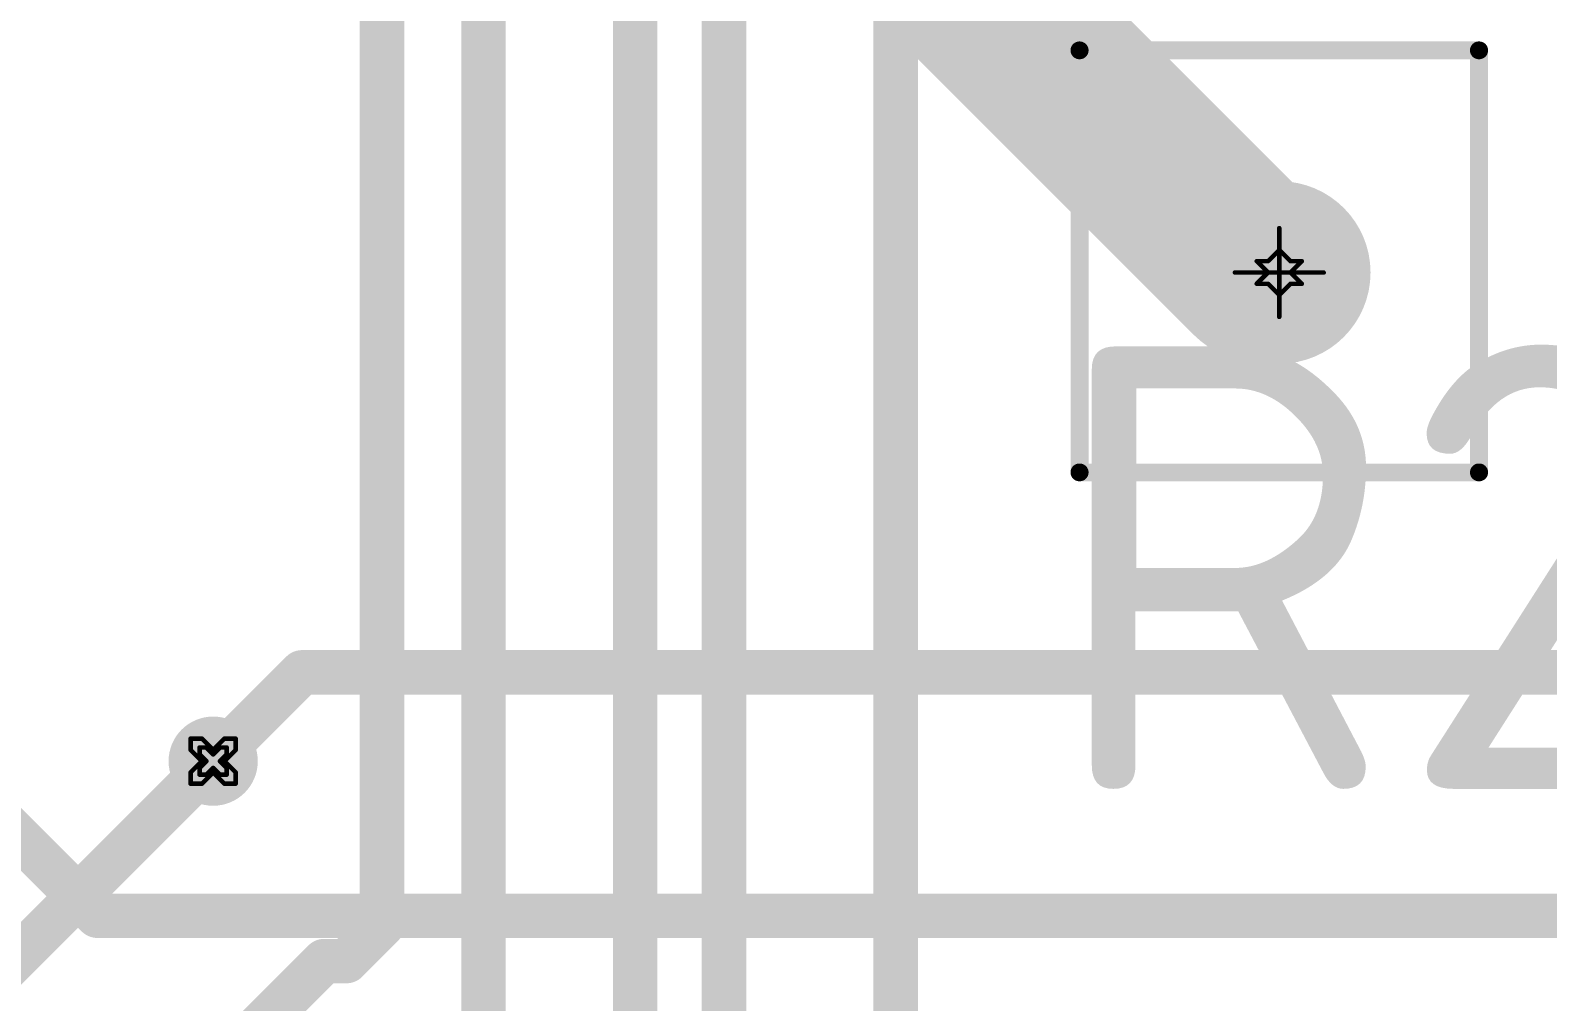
# Model space of a CAD drawing. Header units: millimetres. Extents: x 3219 to 51106, y -14166 to 2063.
# Drawn here: x 5629.67 to 5646.75, y 1809.4 to 1820.33 of the extents above; entities that cross this region are included whole.
import ezdxf

# ---------------------------------------------------------------- set-up
doc = ezdxf.new("R2010")
doc.units = ezdxf.units.MM
doc.layers.get('0').update_dxf_attribs({"lineweight": 53})
for name, color, linetype in [('Bottom Layer', 5, 'Continuous'), ('Bottom Solder', 6, 'Continuous'), ('Drill Drawing', 1, 'Continuous'), ('Mechanical 15', 56, 'Continuous'), ('Multi-Layer', 9, 'Continuous'), ('Top 3D Body', 76, 'Continuous'), ('Top Layer', 1, 'Continuous'), ('Top Overlay', 2, 'Continuous'), ('Top Solder', 216, 'Continuous')]:
    doc.layers.add(name, color=color, linetype=linetype)
doc.styles.add('GOST type B', font='GOST_B.TTF', dxfattribs={"height": 3.5})

# ---------------------------------------------------------------- blocks, each defined once
blk = doc.blocks.new('_2_33__1___1PIN_24')
at = {"layer": 'Bottom Layer'}
h = blk.add_hatch(color=5, dxfattribs=at)
edge = h.paths.add_edge_path()
edge.add_arc((0, 0), 0.925, 0, 360)
at = {"layer": 'Bottom Solder'}
h = blk.add_hatch(color=6, dxfattribs=at)
edge = h.paths.add_edge_path()
edge.add_arc((0, 0), 1.027, 0, 360)
at = {"layer": 'Multi-Layer'}
h = blk.add_hatch(color=9, dxfattribs=at)
edge = h.paths.add_edge_path()
edge.add_arc((0, 0), 0.925, 0, 360)
at = {"layer": 'Top Layer'}
h = blk.add_hatch(color=1, dxfattribs=at)
edge = h.paths.add_edge_path()
edge.add_arc((0, 0), 0.925, 0, 360)
at = {"layer": 'Top Solder'}
h = blk.add_hatch(color=216, dxfattribs=at)
edge = h.paths.add_edge_path()
edge.add_arc((0, 0), 1.027, 0, 360)
at = {"layer": 'Mechanical 15'}
for points in [[(0, 0.5, 0.05, 0.05, 0), (0, -0.5, 0.05, 0.05, 0)], [(-0.5, 0, 0.05, 0.05, 0), (0.5, 0, 0.05, 0.05, 0)]]:
    blk.add_lwpolyline(points, format="xyseb", dxfattribs=at)
for points in [[(-0.013, 0.5, 0.025, 0.025, 1), (0.012, 0.5, 0.025, 0.025, 1)], [(-0.513, 0, 0.025, 0.025, 1), (-0.488, 0, 0.025, 0.025, 1)], [(0.487, 0, 0.025, 0.025, 1), (0.512, 0, 0.025, 0.025, 1)], [(-0.013, -0.5, 0.025, 0.025, 1), (0.012, -0.5, 0.025, 0.025, 1)]]:
    blk.add_lwpolyline(points, format="xyseb", close=True, dxfattribs=at)
at = {"layer": 'Top 3D Body'}
for points in [[(-2.25, 2.247, 0.2, 0.2, 0), (-2.25, -2.246, 0.2, 0.2, 0)], [(2.5, 2.247, 0.2, 0.2, 0), (-2.25, 2.247, 0.2, 0.2, 0)], [(2.5, 2.247, 0.2, 0.2, 0), (2.5, -2.246, 0.2, 0.2, 0)], [(-2.25, -2.246, 0.2, 0.2, 0), (2.5, -2.246, 0.2, 0.2, 0)]]:
    blk.add_lwpolyline(points, format="xyseb", dxfattribs=at)
for points in [[(-2.3, 2.247, 0.1, 0.1, 1), (-2.2, 2.247, 0.1, 0.1, 1)], [(-2.3, 2.247, 0.1, 0.1, 1), (-2.2, 2.247, 0.1, 0.1, 1)], [(2.45, 2.247, 0.1, 0.1, 1), (2.55, 2.247, 0.1, 0.1, 1)], [(2.45, 2.247, 0.1, 0.1, 1), (2.55, 2.247, 0.1, 0.1, 1)], [(-2.3, -2.246, 0.1, 0.1, 1), (-2.2, -2.246, 0.1, 0.1, 1)], [(-2.3, -2.246, 0.1, 0.1, 1), (-2.2, -2.246, 0.1, 0.1, 1)], [(2.45, -2.246, 0.1, 0.1, 1), (2.55, -2.246, 0.1, 0.1, 1)], [(2.45, -2.246, 0.1, 0.1, 1), (2.55, -2.246, 0.1, 0.1, 1)]]:
    blk.add_lwpolyline(points, format="xyseb", close=True, dxfattribs=at)
at = {"layer": 'Top Overlay'}
for points in [[(-2.25, 2.25, 0.2, 0.2, 0), (2.5, 2.25, 0.2, 0.2, 0)], [(-2.25, 2.25, 0.2, 0.2, 0), (-2.25, -2.25, 0.2, 0.2, 0)], [(2.5, 2.25, 0.2, 0.2, 0), (2.5, -2.25, 0.2, 0.2, 0)], [(2.5, -2.25, 0.2, 0.2, 0), (-2.25, -2.25, 0.2, 0.2, 0)]]:
    blk.add_lwpolyline(points, format="xyseb", dxfattribs=at)
for points in [[(-2.3, 2.25, 0.1, 0.1, 1), (-2.2, 2.25, 0.1, 0.1, 1)], [(-2.3, 2.25, 0.1, 0.1, 1), (-2.2, 2.25, 0.1, 0.1, 1)], [(2.45, 2.25, 0.1, 0.1, 1), (2.55, 2.25, 0.1, 0.1, 1)], [(2.45, 2.25, 0.1, 0.1, 1), (2.55, 2.25, 0.1, 0.1, 1)], [(-2.3, -2.25, 0.1, 0.1, 1), (-2.2, -2.25, 0.1, 0.1, 1)], [(-2.3, -2.25, 0.1, 0.1, 1), (-2.2, -2.25, 0.1, 0.1, 1)], [(2.45, -2.25, 0.1, 0.1, 1), (2.55, -2.25, 0.1, 0.1, 1)], [(2.45, -2.25, 0.1, 0.1, 1), (2.55, -2.25, 0.1, 0.1, 1)]]:
    blk.add_lwpolyline(points, format="xyseb", close=True, dxfattribs=at)

msp = doc.modelspace()

# ---------------------------------------------------------------- hatches: boundary and pattern name
at = {"layer": 'Bottom Layer'}
h = msp.add_hatch(color=5, dxfattribs=at)
edge = h.paths.add_edge_path()
edge.add_arc((5631.729, 1812.108), 0.4, 0, 360)
at = {"layer": 'Bottom Solder'}
h = msp.add_hatch(color=6, dxfattribs=at)
edge = h.paths.add_edge_path()
edge.add_arc((5631.729, 1812.108), 0.502, 0, 360)
at = {"layer": 'Top Layer'}
h = msp.add_hatch(color=1, dxfattribs=at)
edge = h.paths.add_edge_path()
edge.add_arc((5631.729, 1812.108), 0.4, 0, 360)
at = {"layer": 'Top Solder'}
h = msp.add_hatch(color=216, dxfattribs=at)
edge = h.paths.add_edge_path()
edge.add_arc((5631.729, 1812.108), 0.502, 0, 360)

# ---------------------------------------------------------------- linework, layer by layer
at = {"layer": 'Bottom Layer'}
for points in [[(5635.972, 1825.114, 2, 2, 0), (5643.479, 1817.608, 2, 2, 0)], [(5643.479, 1817.608, 2, 2, 0), (5643.729, 1817.608, 2, 2, 0)], [(5623.92, 1816.875, 0.5, 0.5, 0), (5630.426, 1810.368, 0.5, 0.5, 0)], [(5631.729, 1812.108, 0.5, 0.5, 0), (5632.729, 1813.108, 0.5, 0.5, 0)], [(5632.729, 1813.108, 0.5, 0.5, 0), (5649.229, 1813.108, 0.5, 0.5, 0)], [(5630.426, 1810.368, 0.5, 0.5, 0), (5648.489, 1810.368, 0.5, 0.5, 0)]]:
    msp.add_lwpolyline(points, format="xyseb", dxfattribs=at)
for points in [[(5642.979, 1817.608, 1, 1, 1), (5643.979, 1817.608, 1, 1, 1)], [(5642.979, 1817.608, 1, 1, 1), (5643.979, 1817.608, 1, 1, 1)], [(5643.229, 1817.608, 1, 1, 1), (5644.229, 1817.608, 1, 1, 1)], [(5632.604, 1813.108, 0.25, 0.25, 1), (5632.854, 1813.108, 0.25, 0.25, 1)], [(5632.604, 1813.108, 0.25, 0.25, 1), (5632.854, 1813.108, 0.25, 0.25, 1)], [(5631.604, 1812.108, 0.25, 0.25, 1), (5631.854, 1812.108, 0.25, 0.25, 1)], [(5630.301, 1810.368, 0.25, 0.25, 1), (5630.551, 1810.368, 0.25, 0.25, 1)], [(5630.301, 1810.368, 0.25, 0.25, 1), (5630.551, 1810.368, 0.25, 0.25, 1)]]:
    msp.add_lwpolyline(points, format="xyseb", close=True, dxfattribs=at)
at = {"layer": 'Drill Drawing'}
for points in [[(5643.602, 1817.735, 0.0508, 0.0508, 0), (5643.729, 1817.862, 0.0508, 0.0508, 0)], [(5643.729, 1817.862, 0.0508, 0.0508, 0), (5643.856, 1817.735, 0.0508, 0.0508, 0)], [(5643.475, 1817.735, 0.0508, 0.0508, 0), (5643.602, 1817.608, 0.0508, 0.0508, 0)], [(5643.475, 1817.735, 0.0508, 0.0508, 0), (5643.602, 1817.735, 0.0508, 0.0508, 0)], [(5643.856, 1817.735, 0.0508, 0.0508, 0), (5643.983, 1817.735, 0.0508, 0.0508, 0)], [(5643.856, 1817.608, 0.0508, 0.0508, 0), (5643.983, 1817.735, 0.0508, 0.0508, 0)], [(5643.475, 1817.481, 0.0508, 0.0508, 0), (5643.602, 1817.608, 0.0508, 0.0508, 0)], [(5643.475, 1817.481, 0.0508, 0.0508, 0), (5643.602, 1817.481, 0.0508, 0.0508, 0)], [(5643.602, 1817.481, 0.0508, 0.0508, 0), (5643.729, 1817.354, 0.0508, 0.0508, 0)], [(5643.729, 1817.354, 0.0508, 0.0508, 0), (5643.856, 1817.481, 0.0508, 0.0508, 0)], [(5643.856, 1817.608, 0.0508, 0.0508, 0), (5643.983, 1817.481, 0.0508, 0.0508, 0)], [(5643.856, 1817.481, 0.0508, 0.0508, 0), (5643.983, 1817.481, 0.0508, 0.0508, 0)], [(5631.475, 1812.235, 0.0508, 0.0508, 0), (5631.475, 1812.362, 0.0508, 0.0508, 0)], [(5631.475, 1812.362, 0.0508, 0.0508, 0), (5631.602, 1812.362, 0.0508, 0.0508, 0)], [(5631.602, 1812.362, 0.0508, 0.0508, 0), (5631.729, 1812.235, 0.0508, 0.0508, 0)], [(5631.729, 1812.235, 0.0508, 0.0508, 0), (5631.856, 1812.362, 0.0508, 0.0508, 0)], [(5631.856, 1812.362, 0.0508, 0.0508, 0), (5631.983, 1812.362, 0.0508, 0.0508, 0)], [(5631.983, 1812.235, 0.0508, 0.0508, 0), (5631.983, 1812.362, 0.0508, 0.0508, 0)], [(5631.475, 1812.235, 0.0508, 0.0508, 0), (5631.602, 1812.108, 0.0508, 0.0508, 0)], [(5631.576, 1812.184, 0.0508, 0.0508, 0), (5631.576, 1812.261, 0.0508, 0.0508, 0)], [(5631.576, 1812.261, 0.0508, 0.0508, 0), (5631.652, 1812.261, 0.0508, 0.0508, 0)], [(5631.576, 1812.184, 0.0508, 0.0508, 0), (5631.652, 1812.108, 0.0508, 0.0508, 0)], [(5631.652, 1812.261, 0.0508, 0.0508, 0), (5631.729, 1812.184, 0.0508, 0.0508, 0)], [(5631.729, 1812.184, 0.0508, 0.0508, 0), (5631.805, 1812.261, 0.0508, 0.0508, 0)], [(5631.805, 1812.261, 0.0508, 0.0508, 0), (5631.881, 1812.261, 0.0508, 0.0508, 0)], [(5631.805, 1812.108, 0.0508, 0.0508, 0), (5631.881, 1812.184, 0.0508, 0.0508, 0)], [(5631.856, 1812.108, 0.0508, 0.0508, 0), (5631.983, 1812.235, 0.0508, 0.0508, 0)], [(5631.881, 1812.184, 0.0508, 0.0508, 0), (5631.881, 1812.261, 0.0508, 0.0508, 0)], [(5631.475, 1811.981, 0.0508, 0.0508, 0), (5631.602, 1812.108, 0.0508, 0.0508, 0)], [(5631.576, 1812.032, 0.0508, 0.0508, 0), (5631.652, 1812.108, 0.0508, 0.0508, 0)], [(5631.576, 1811.956, 0.0508, 0.0508, 0), (5631.576, 1812.032, 0.0508, 0.0508, 0)], [(5631.652, 1811.956, 0.0508, 0.0508, 0), (5631.729, 1812.032, 0.0508, 0.0508, 0)], [(5631.729, 1812.032, 0.0508, 0.0508, 0), (5631.805, 1811.956, 0.0508, 0.0508, 0)], [(5631.805, 1812.108, 0.0508, 0.0508, 0), (5631.881, 1812.032, 0.0508, 0.0508, 0)], [(5631.856, 1812.108, 0.0508, 0.0508, 0), (5631.983, 1811.981, 0.0508, 0.0508, 0)], [(5631.881, 1811.956, 0.0508, 0.0508, 0), (5631.881, 1812.032, 0.0508, 0.0508, 0)], [(5631.475, 1811.854, 0.0508, 0.0508, 0), (5631.475, 1811.981, 0.0508, 0.0508, 0)], [(5631.475, 1811.854, 0.0508, 0.0508, 0), (5631.602, 1811.854, 0.0508, 0.0508, 0)], [(5631.576, 1811.956, 0.0508, 0.0508, 0), (5631.652, 1811.956, 0.0508, 0.0508, 0)], [(5631.602, 1811.854, 0.0508, 0.0508, 0), (5631.729, 1811.981, 0.0508, 0.0508, 0)], [(5631.729, 1811.981, 0.0508, 0.0508, 0), (5631.856, 1811.854, 0.0508, 0.0508, 0)], [(5631.805, 1811.956, 0.0508, 0.0508, 0), (5631.881, 1811.956, 0.0508, 0.0508, 0)], [(5631.856, 1811.854, 0.0508, 0.0508, 0), (5631.983, 1811.854, 0.0508, 0.0508, 0)], [(5631.983, 1811.854, 0.0508, 0.0508, 0), (5631.983, 1811.981, 0.0508, 0.0508, 0)]]:
    msp.add_lwpolyline(points, format="xyseb", dxfattribs=at)
for points in [[(5643.716, 1817.862, 0.0254, 0.0254, 1), (5643.741, 1817.862, 0.0254, 0.0254, 1)], [(5643.716, 1817.862, 0.0254, 0.0254, 1), (5643.741, 1817.862, 0.0254, 0.0254, 1)], [(5643.462, 1817.735, 0.0254, 0.0254, 1), (5643.487, 1817.735, 0.0254, 0.0254, 1)], [(5643.462, 1817.735, 0.0254, 0.0254, 1), (5643.487, 1817.735, 0.0254, 0.0254, 1)], [(5643.589, 1817.735, 0.0254, 0.0254, 1), (5643.614, 1817.735, 0.0254, 0.0254, 1)], [(5643.589, 1817.735, 0.0254, 0.0254, 1), (5643.614, 1817.735, 0.0254, 0.0254, 1)], [(5643.843, 1817.735, 0.0254, 0.0254, 1), (5643.868, 1817.735, 0.0254, 0.0254, 1)], [(5643.843, 1817.735, 0.0254, 0.0254, 1), (5643.868, 1817.735, 0.0254, 0.0254, 1)], [(5643.97, 1817.735, 0.0254, 0.0254, 1), (5643.995, 1817.735, 0.0254, 0.0254, 1)], [(5643.97, 1817.735, 0.0254, 0.0254, 1), (5643.995, 1817.735, 0.0254, 0.0254, 1)], [(5643.462, 1817.481, 0.0254, 0.0254, 1), (5643.487, 1817.481, 0.0254, 0.0254, 1)], [(5643.462, 1817.481, 0.0254, 0.0254, 1), (5643.487, 1817.481, 0.0254, 0.0254, 1)], [(5643.589, 1817.608, 0.0254, 0.0254, 1), (5643.614, 1817.608, 0.0254, 0.0254, 1)], [(5643.589, 1817.608, 0.0254, 0.0254, 1), (5643.614, 1817.608, 0.0254, 0.0254, 1)], [(5643.589, 1817.481, 0.0254, 0.0254, 1), (5643.614, 1817.481, 0.0254, 0.0254, 1)], [(5643.589, 1817.481, 0.0254, 0.0254, 1), (5643.614, 1817.481, 0.0254, 0.0254, 1)], [(5643.843, 1817.608, 0.0254, 0.0254, 1), (5643.868, 1817.608, 0.0254, 0.0254, 1)], [(5643.843, 1817.608, 0.0254, 0.0254, 1), (5643.868, 1817.608, 0.0254, 0.0254, 1)], [(5643.843, 1817.481, 0.0254, 0.0254, 1), (5643.868, 1817.481, 0.0254, 0.0254, 1)], [(5643.843, 1817.481, 0.0254, 0.0254, 1), (5643.868, 1817.481, 0.0254, 0.0254, 1)], [(5643.97, 1817.481, 0.0254, 0.0254, 1), (5643.995, 1817.481, 0.0254, 0.0254, 1)], [(5643.97, 1817.481, 0.0254, 0.0254, 1), (5643.995, 1817.481, 0.0254, 0.0254, 1)], [(5643.716, 1817.354, 0.0254, 0.0254, 1), (5643.741, 1817.354, 0.0254, 0.0254, 1)], [(5643.716, 1817.354, 0.0254, 0.0254, 1), (5643.741, 1817.354, 0.0254, 0.0254, 1)], [(5631.462, 1812.362, 0.0254, 0.0254, 1), (5631.487, 1812.362, 0.0254, 0.0254, 1)], [(5631.462, 1812.362, 0.0254, 0.0254, 1), (5631.487, 1812.362, 0.0254, 0.0254, 1)], [(5631.589, 1812.362, 0.0254, 0.0254, 1), (5631.614, 1812.362, 0.0254, 0.0254, 1)], [(5631.589, 1812.362, 0.0254, 0.0254, 1), (5631.614, 1812.362, 0.0254, 0.0254, 1)], [(5631.843, 1812.362, 0.0254, 0.0254, 1), (5631.868, 1812.362, 0.0254, 0.0254, 1)], [(5631.843, 1812.362, 0.0254, 0.0254, 1), (5631.868, 1812.362, 0.0254, 0.0254, 1)], [(5631.97, 1812.362, 0.0254, 0.0254, 1), (5631.995, 1812.362, 0.0254, 0.0254, 1)], [(5631.97, 1812.362, 0.0254, 0.0254, 1), (5631.995, 1812.362, 0.0254, 0.0254, 1)], [(5631.462, 1812.235, 0.0254, 0.0254, 1), (5631.487, 1812.235, 0.0254, 0.0254, 1)], [(5631.462, 1812.235, 0.0254, 0.0254, 1), (5631.487, 1812.235, 0.0254, 0.0254, 1)], [(5631.563, 1812.261, 0.0254, 0.0254, 1), (5631.589, 1812.261, 0.0254, 0.0254, 1)], [(5631.563, 1812.261, 0.0254, 0.0254, 1), (5631.589, 1812.261, 0.0254, 0.0254, 1)], [(5631.563, 1812.184, 0.0254, 0.0254, 1), (5631.589, 1812.184, 0.0254, 0.0254, 1)], [(5631.563, 1812.184, 0.0254, 0.0254, 1), (5631.589, 1812.184, 0.0254, 0.0254, 1)], [(5631.64, 1812.261, 0.0254, 0.0254, 1), (5631.665, 1812.261, 0.0254, 0.0254, 1)], [(5631.64, 1812.261, 0.0254, 0.0254, 1), (5631.665, 1812.261, 0.0254, 0.0254, 1)], [(5631.716, 1812.235, 0.0254, 0.0254, 1), (5631.741, 1812.235, 0.0254, 0.0254, 1)], [(5631.716, 1812.235, 0.0254, 0.0254, 1), (5631.741, 1812.235, 0.0254, 0.0254, 1)], [(5631.716, 1812.184, 0.0254, 0.0254, 1), (5631.741, 1812.184, 0.0254, 0.0254, 1)], [(5631.716, 1812.184, 0.0254, 0.0254, 1), (5631.741, 1812.184, 0.0254, 0.0254, 1)], [(5631.792, 1812.261, 0.0254, 0.0254, 1), (5631.817, 1812.261, 0.0254, 0.0254, 1)], [(5631.792, 1812.261, 0.0254, 0.0254, 1), (5631.817, 1812.261, 0.0254, 0.0254, 1)], [(5631.868, 1812.261, 0.0254, 0.0254, 1), (5631.894, 1812.261, 0.0254, 0.0254, 1)], [(5631.868, 1812.261, 0.0254, 0.0254, 1), (5631.894, 1812.261, 0.0254, 0.0254, 1)], [(5631.868, 1812.184, 0.0254, 0.0254, 1), (5631.894, 1812.184, 0.0254, 0.0254, 1)], [(5631.868, 1812.184, 0.0254, 0.0254, 1), (5631.894, 1812.184, 0.0254, 0.0254, 1)], [(5631.97, 1812.235, 0.0254, 0.0254, 1), (5631.995, 1812.235, 0.0254, 0.0254, 1)], [(5631.97, 1812.235, 0.0254, 0.0254, 1), (5631.995, 1812.235, 0.0254, 0.0254, 1)], [(5631.563, 1812.032, 0.0254, 0.0254, 1), (5631.589, 1812.032, 0.0254, 0.0254, 1)], [(5631.563, 1812.032, 0.0254, 0.0254, 1), (5631.589, 1812.032, 0.0254, 0.0254, 1)], [(5631.589, 1812.108, 0.0254, 0.0254, 1), (5631.614, 1812.108, 0.0254, 0.0254, 1)], [(5631.589, 1812.108, 0.0254, 0.0254, 1), (5631.614, 1812.108, 0.0254, 0.0254, 1)], [(5631.64, 1812.108, 0.0254, 0.0254, 1), (5631.665, 1812.108, 0.0254, 0.0254, 1)], [(5631.64, 1812.108, 0.0254, 0.0254, 1), (5631.665, 1812.108, 0.0254, 0.0254, 1)], [(5631.716, 1812.032, 0.0254, 0.0254, 1), (5631.741, 1812.032, 0.0254, 0.0254, 1)], [(5631.716, 1812.032, 0.0254, 0.0254, 1), (5631.741, 1812.032, 0.0254, 0.0254, 1)], [(5631.792, 1812.108, 0.0254, 0.0254, 1), (5631.817, 1812.108, 0.0254, 0.0254, 1)], [(5631.792, 1812.108, 0.0254, 0.0254, 1), (5631.817, 1812.108, 0.0254, 0.0254, 1)], [(5631.843, 1812.108, 0.0254, 0.0254, 1), (5631.868, 1812.108, 0.0254, 0.0254, 1)], [(5631.843, 1812.108, 0.0254, 0.0254, 1), (5631.868, 1812.108, 0.0254, 0.0254, 1)], [(5631.868, 1812.032, 0.0254, 0.0254, 1), (5631.894, 1812.032, 0.0254, 0.0254, 1)], [(5631.868, 1812.032, 0.0254, 0.0254, 1), (5631.894, 1812.032, 0.0254, 0.0254, 1)], [(5631.462, 1811.981, 0.0254, 0.0254, 1), (5631.487, 1811.981, 0.0254, 0.0254, 1)], [(5631.462, 1811.981, 0.0254, 0.0254, 1), (5631.487, 1811.981, 0.0254, 0.0254, 1)], [(5631.462, 1811.854, 0.0254, 0.0254, 1), (5631.487, 1811.854, 0.0254, 0.0254, 1)], [(5631.462, 1811.854, 0.0254, 0.0254, 1), (5631.487, 1811.854, 0.0254, 0.0254, 1)], [(5631.563, 1811.956, 0.0254, 0.0254, 1), (5631.589, 1811.956, 0.0254, 0.0254, 1)], [(5631.563, 1811.956, 0.0254, 0.0254, 1), (5631.589, 1811.956, 0.0254, 0.0254, 1)], [(5631.589, 1811.854, 0.0254, 0.0254, 1), (5631.614, 1811.854, 0.0254, 0.0254, 1)], [(5631.589, 1811.854, 0.0254, 0.0254, 1), (5631.614, 1811.854, 0.0254, 0.0254, 1)], [(5631.64, 1811.956, 0.0254, 0.0254, 1), (5631.665, 1811.956, 0.0254, 0.0254, 1)], [(5631.64, 1811.956, 0.0254, 0.0254, 1), (5631.665, 1811.956, 0.0254, 0.0254, 1)], [(5631.716, 1811.981, 0.0254, 0.0254, 1), (5631.741, 1811.981, 0.0254, 0.0254, 1)], [(5631.716, 1811.981, 0.0254, 0.0254, 1), (5631.741, 1811.981, 0.0254, 0.0254, 1)], [(5631.792, 1811.956, 0.0254, 0.0254, 1), (5631.817, 1811.956, 0.0254, 0.0254, 1)], [(5631.792, 1811.956, 0.0254, 0.0254, 1), (5631.817, 1811.956, 0.0254, 0.0254, 1)], [(5631.843, 1811.854, 0.0254, 0.0254, 1), (5631.868, 1811.854, 0.0254, 0.0254, 1)], [(5631.843, 1811.854, 0.0254, 0.0254, 1), (5631.868, 1811.854, 0.0254, 0.0254, 1)], [(5631.868, 1811.956, 0.0254, 0.0254, 1), (5631.894, 1811.956, 0.0254, 0.0254, 1)], [(5631.868, 1811.956, 0.0254, 0.0254, 1), (5631.894, 1811.956, 0.0254, 0.0254, 1)], [(5631.97, 1811.981, 0.0254, 0.0254, 1), (5631.995, 1811.981, 0.0254, 0.0254, 1)], [(5631.97, 1811.981, 0.0254, 0.0254, 1), (5631.995, 1811.981, 0.0254, 0.0254, 1)], [(5631.97, 1811.854, 0.0254, 0.0254, 1), (5631.995, 1811.854, 0.0254, 0.0254, 1)], [(5631.97, 1811.854, 0.0254, 0.0254, 1), (5631.995, 1811.854, 0.0254, 0.0254, 1)]]:
    msp.add_lwpolyline(points, format="xyseb", close=True, dxfattribs=at)
at = {"layer": 'Top Layer'}
for points in [[(5637.479, 1803.166, 0.5, 0.5, 0), (5637.479, 1902.666, 0.5, 0.5, 0)], [(5636.479, 1803.678, 0.5, 0.5, 0), (5636.479, 1900.263, 0.5, 0.5, 0)], [(5633.629, 1810.258, 0.5, 0.5, 0), (5633.629, 1851.708, 0.5, 0.5, 0)], [(5634.772, 1801.679, 0.5, 0.5, 0), (5634.772, 1839.625, 0.5, 0.5, 0)], [(5639.411, 1802.46, 0.5, 0.5, 0), (5639.411, 1821.708, 0.5, 0.5, 0)], [(5626.666, 1807.045, 0.5, 0.5, 0), (5631.729, 1812.108, 0.5, 0.5, 0)], [(5633.229, 1809.858, 0.5, 0.5, 0), (5633.629, 1810.258, 0.5, 0.5, 0)], [(5627.936, 1804.815, 0.5, 0.5, 0), (5632.979, 1809.858, 0.5, 0.5, 0)], [(5632.979, 1809.858, 0.5, 0.5, 0), (5633.229, 1809.858, 0.5, 0.5, 0)]]:
    msp.add_lwpolyline(points, format="xyseb", dxfattribs=at)
for points in [[(5631.604, 1812.108, 0.25, 0.25, 1), (5631.854, 1812.108, 0.25, 0.25, 1)], [(5633.504, 1810.258, 0.25, 0.25, 1), (5633.754, 1810.258, 0.25, 0.25, 1)], [(5633.504, 1810.258, 0.25, 0.25, 1), (5633.754, 1810.258, 0.25, 0.25, 1)], [(5632.854, 1809.858, 0.25, 0.25, 1), (5633.104, 1809.858, 0.25, 0.25, 1)], [(5632.854, 1809.858, 0.25, 0.25, 1), (5633.104, 1809.858, 0.25, 0.25, 1)], [(5633.104, 1809.858, 0.25, 0.25, 1), (5633.354, 1809.858, 0.25, 0.25, 1)], [(5633.104, 1809.858, 0.25, 0.25, 1), (5633.354, 1809.858, 0.25, 0.25, 1)]]:
    msp.add_lwpolyline(points, format="xyseb", close=True, dxfattribs=at)

# ---------------------------------------------------------------- block references
at = {"rotation": 90}
msp.add_blockref('_2_33__1___1PIN_24', (5643.729, 1817.608), dxfattribs=at)

# ---------------------------------------------------------------- texts
at = {"layer": 'Top Overlay', "style": 'GOST type B'}
msp.add_text('R26', height=5, dxfattribs=at).set_placement((5641.107, 1811.796))

doc.saveas('drawing.dxf')
